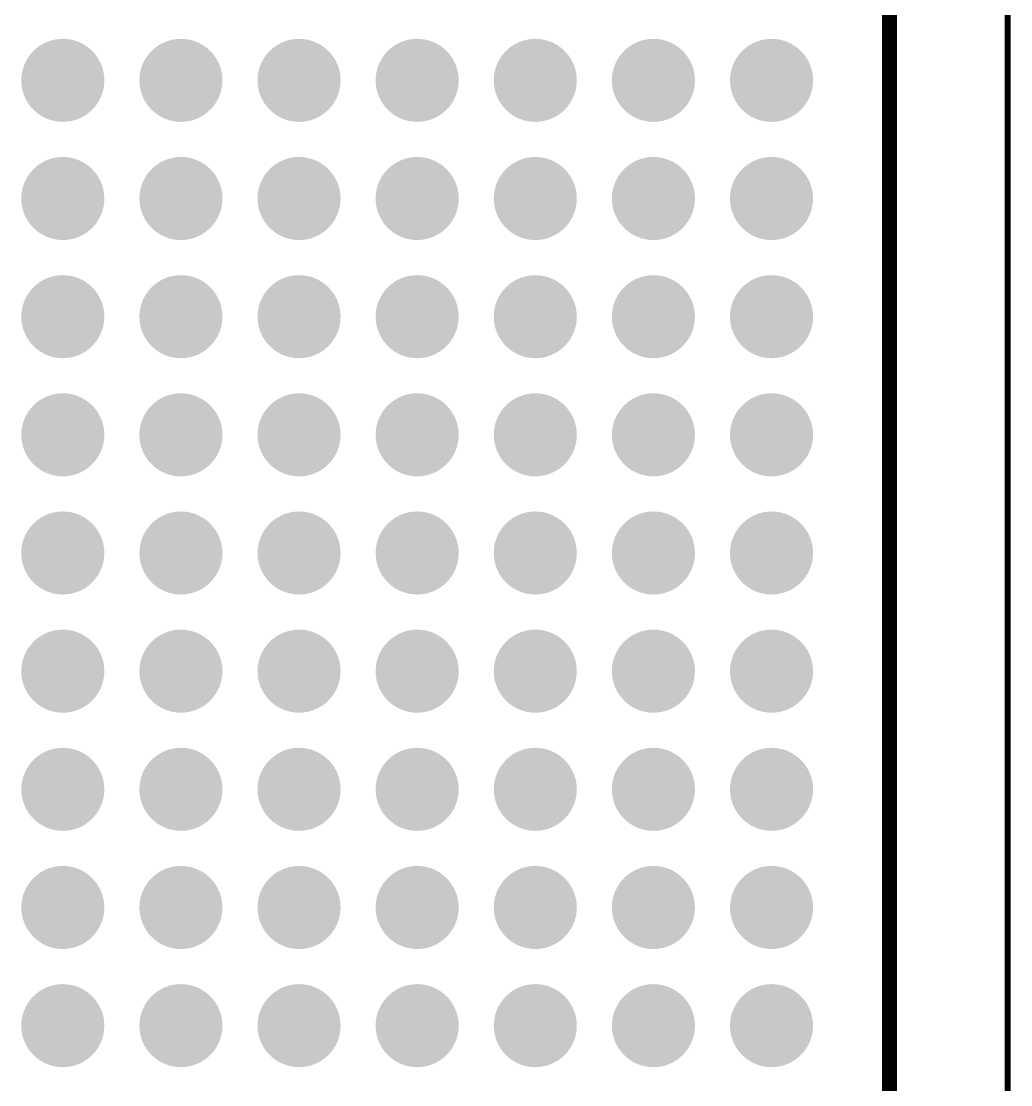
# Model space of a CAD drawing. Header units: inches. Extents: x -6.4 to 91.8, y -6.4 to 92.5.
# Drawn here: x 56.62 to 65, y 37.6 to 46.6 of the extents above; entities that cross this region are included whole.
import ezdxf

# ---------------------------------------------------------------- set-up
doc = ezdxf.new("R2010")
doc.units = ezdxf.units.IN
for name, color, linetype in [('Mechanical 13', 56, 'Continuous'), ('Mechanical 15', 56, 'Continuous'), ('TOP', 1, 'Continuous'), ('Top Paste', 8, 'Continuous'), ('Top Solder', 216, 'Continuous')]:
    doc.layers.add(name, color=color, linetype=linetype)

msp = doc.modelspace()

# ---------------------------------------------------------------- hatches: boundary and pattern name
at = {"layer": 'TOP'}
h = msp.add_hatch(color=1, dxfattribs=at)
edge = h.paths.add_edge_path()
edge.add_arc((56.972, 46.102), 0.25, 0, 360)
h = msp.add_hatch(color=1, dxfattribs=at)
edge = h.paths.add_edge_path()
edge.add_arc((57.972, 46.102), 0.25, 0, 360)
h = msp.add_hatch(color=1, dxfattribs=at)
edge = h.paths.add_edge_path()
edge.add_arc((58.972, 46.102), 0.25, 0, 360)
h = msp.add_hatch(color=1, dxfattribs=at)
edge = h.paths.add_edge_path()
edge.add_arc((59.972, 46.102), 0.25, 0, 360)
h = msp.add_hatch(color=1, dxfattribs=at)
edge = h.paths.add_edge_path()
edge.add_arc((60.972, 46.102), 0.25, 0, 360)
h = msp.add_hatch(color=1, dxfattribs=at)
edge = h.paths.add_edge_path()
edge.add_arc((61.972, 46.102), 0.25, 0, 360)
h = msp.add_hatch(color=1, dxfattribs=at)
edge = h.paths.add_edge_path()
edge.add_arc((62.972, 46.102), 0.25, 0, 360)
h = msp.add_hatch(color=1, dxfattribs=at)
edge = h.paths.add_edge_path()
edge.add_arc((56.972, 45.102), 0.25, 0, 360)
h = msp.add_hatch(color=1, dxfattribs=at)
edge = h.paths.add_edge_path()
edge.add_arc((57.972, 45.102), 0.25, 0, 360)
h = msp.add_hatch(color=1, dxfattribs=at)
edge = h.paths.add_edge_path()
edge.add_arc((58.972, 45.102), 0.25, 0, 360)
h = msp.add_hatch(color=1, dxfattribs=at)
edge = h.paths.add_edge_path()
edge.add_arc((59.972, 45.102), 0.25, 0, 360)
h = msp.add_hatch(color=1, dxfattribs=at)
edge = h.paths.add_edge_path()
edge.add_arc((60.972, 45.102), 0.25, 0, 360)
h = msp.add_hatch(color=1, dxfattribs=at)
edge = h.paths.add_edge_path()
edge.add_arc((61.972, 45.102), 0.25, 0, 360)
h = msp.add_hatch(color=1, dxfattribs=at)
edge = h.paths.add_edge_path()
edge.add_arc((62.972, 45.102), 0.25, 0, 360)
h = msp.add_hatch(color=1, dxfattribs=at)
edge = h.paths.add_edge_path()
edge.add_arc((56.972, 44.102), 0.25, 0, 360)
h = msp.add_hatch(color=1, dxfattribs=at)
edge = h.paths.add_edge_path()
edge.add_arc((57.972, 44.102), 0.25, 0, 360)
h = msp.add_hatch(color=1, dxfattribs=at)
edge = h.paths.add_edge_path()
edge.add_arc((58.972, 44.102), 0.25, 0, 360)
h = msp.add_hatch(color=1, dxfattribs=at)
edge = h.paths.add_edge_path()
edge.add_arc((59.972, 44.102), 0.25, 0, 360)
h = msp.add_hatch(color=1, dxfattribs=at)
edge = h.paths.add_edge_path()
edge.add_arc((60.972, 44.102), 0.25, 0, 360)
h = msp.add_hatch(color=1, dxfattribs=at)
edge = h.paths.add_edge_path()
edge.add_arc((61.972, 44.102), 0.25, 0, 360)
h = msp.add_hatch(color=1, dxfattribs=at)
edge = h.paths.add_edge_path()
edge.add_arc((62.972, 44.102), 0.25, 0, 360)
h = msp.add_hatch(color=1, dxfattribs=at)
edge = h.paths.add_edge_path()
edge.add_arc((56.972, 43.102), 0.25, 0, 360)
h = msp.add_hatch(color=1, dxfattribs=at)
edge = h.paths.add_edge_path()
edge.add_arc((57.972, 43.102), 0.25, 0, 360)
h = msp.add_hatch(color=1, dxfattribs=at)
edge = h.paths.add_edge_path()
edge.add_arc((58.972, 43.102), 0.25, 0, 360)
h = msp.add_hatch(color=1, dxfattribs=at)
edge = h.paths.add_edge_path()
edge.add_arc((59.972, 43.102), 0.25, 0, 360)
h = msp.add_hatch(color=1, dxfattribs=at)
edge = h.paths.add_edge_path()
edge.add_arc((60.972, 43.102), 0.25, 0, 360)
h = msp.add_hatch(color=1, dxfattribs=at)
edge = h.paths.add_edge_path()
edge.add_arc((61.972, 43.102), 0.25, 0, 360)
h = msp.add_hatch(color=1, dxfattribs=at)
edge = h.paths.add_edge_path()
edge.add_arc((62.972, 43.102), 0.25, 0, 360)
h = msp.add_hatch(color=1, dxfattribs=at)
edge = h.paths.add_edge_path()
edge.add_arc((56.972, 42.102), 0.25, 0, 360)
h = msp.add_hatch(color=1, dxfattribs=at)
edge = h.paths.add_edge_path()
edge.add_arc((57.972, 42.102), 0.25, 0, 360)
h = msp.add_hatch(color=1, dxfattribs=at)
edge = h.paths.add_edge_path()
edge.add_arc((58.972, 42.102), 0.25, 0, 360)
h = msp.add_hatch(color=1, dxfattribs=at)
edge = h.paths.add_edge_path()
edge.add_arc((59.972, 42.102), 0.25, 0, 360)
h = msp.add_hatch(color=1, dxfattribs=at)
edge = h.paths.add_edge_path()
edge.add_arc((60.972, 42.102), 0.25, 0, 360)
h = msp.add_hatch(color=1, dxfattribs=at)
edge = h.paths.add_edge_path()
edge.add_arc((61.972, 42.102), 0.25, 0, 360)
h = msp.add_hatch(color=1, dxfattribs=at)
edge = h.paths.add_edge_path()
edge.add_arc((62.972, 42.102), 0.25, 0, 360)
h = msp.add_hatch(color=1, dxfattribs=at)
edge = h.paths.add_edge_path()
edge.add_arc((56.972, 41.102), 0.25, 0, 360)
h = msp.add_hatch(color=1, dxfattribs=at)
edge = h.paths.add_edge_path()
edge.add_arc((57.972, 41.102), 0.25, 0, 360)
h = msp.add_hatch(color=1, dxfattribs=at)
edge = h.paths.add_edge_path()
edge.add_arc((58.972, 41.102), 0.25, 0, 360)
h = msp.add_hatch(color=1, dxfattribs=at)
edge = h.paths.add_edge_path()
edge.add_arc((59.972, 41.102), 0.25, 0, 360)
h = msp.add_hatch(color=1, dxfattribs=at)
edge = h.paths.add_edge_path()
edge.add_arc((60.972, 41.102), 0.25, 0, 360)
h = msp.add_hatch(color=1, dxfattribs=at)
edge = h.paths.add_edge_path()
edge.add_arc((61.972, 41.102), 0.25, 0, 360)
h = msp.add_hatch(color=1, dxfattribs=at)
edge = h.paths.add_edge_path()
edge.add_arc((62.972, 41.102), 0.25, 0, 360)
h = msp.add_hatch(color=1, dxfattribs=at)
edge = h.paths.add_edge_path()
edge.add_arc((56.972, 40.102), 0.25, 0, 360)
h = msp.add_hatch(color=1, dxfattribs=at)
edge = h.paths.add_edge_path()
edge.add_arc((57.972, 40.102), 0.25, 0, 360)
h = msp.add_hatch(color=1, dxfattribs=at)
edge = h.paths.add_edge_path()
edge.add_arc((58.972, 40.102), 0.25, 0, 360)
h = msp.add_hatch(color=1, dxfattribs=at)
edge = h.paths.add_edge_path()
edge.add_arc((59.972, 40.102), 0.25, 0, 360)
h = msp.add_hatch(color=1, dxfattribs=at)
edge = h.paths.add_edge_path()
edge.add_arc((60.972, 40.102), 0.25, 0, 360)
h = msp.add_hatch(color=1, dxfattribs=at)
edge = h.paths.add_edge_path()
edge.add_arc((61.972, 40.102), 0.25, 0, 360)
h = msp.add_hatch(color=1, dxfattribs=at)
edge = h.paths.add_edge_path()
edge.add_arc((62.972, 40.102), 0.25, 0, 360)
h = msp.add_hatch(color=1, dxfattribs=at)
edge = h.paths.add_edge_path()
edge.add_arc((56.972, 39.102), 0.25, 0, 360)
h = msp.add_hatch(color=1, dxfattribs=at)
edge = h.paths.add_edge_path()
edge.add_arc((57.972, 39.102), 0.25, 0, 360)
h = msp.add_hatch(color=1, dxfattribs=at)
edge = h.paths.add_edge_path()
edge.add_arc((58.972, 39.102), 0.25, 0, 360)
h = msp.add_hatch(color=1, dxfattribs=at)
edge = h.paths.add_edge_path()
edge.add_arc((59.972, 39.102), 0.25, 0, 360)
h = msp.add_hatch(color=1, dxfattribs=at)
edge = h.paths.add_edge_path()
edge.add_arc((60.972, 39.102), 0.25, 0, 360)
h = msp.add_hatch(color=1, dxfattribs=at)
edge = h.paths.add_edge_path()
edge.add_arc((61.972, 39.102), 0.25, 0, 360)
h = msp.add_hatch(color=1, dxfattribs=at)
edge = h.paths.add_edge_path()
edge.add_arc((62.972, 39.102), 0.25, 0, 360)
h = msp.add_hatch(color=1, dxfattribs=at)
edge = h.paths.add_edge_path()
edge.add_arc((56.972, 38.102), 0.25, 0, 360)
h = msp.add_hatch(color=1, dxfattribs=at)
edge = h.paths.add_edge_path()
edge.add_arc((57.972, 38.102), 0.25, 0, 360)
h = msp.add_hatch(color=1, dxfattribs=at)
edge = h.paths.add_edge_path()
edge.add_arc((58.972, 38.102), 0.25, 0, 360)
h = msp.add_hatch(color=1, dxfattribs=at)
edge = h.paths.add_edge_path()
edge.add_arc((59.972, 38.102), 0.25, 0, 360)
h = msp.add_hatch(color=1, dxfattribs=at)
edge = h.paths.add_edge_path()
edge.add_arc((60.972, 38.102), 0.25, 0, 360)
h = msp.add_hatch(color=1, dxfattribs=at)
edge = h.paths.add_edge_path()
edge.add_arc((61.972, 38.102), 0.25, 0, 360)
h = msp.add_hatch(color=1, dxfattribs=at)
edge = h.paths.add_edge_path()
edge.add_arc((62.972, 38.102), 0.25, 0, 360)
at = {"layer": 'Top Paste'}
h = msp.add_hatch(color=8, dxfattribs=at)
edge = h.paths.add_edge_path()
edge.add_arc((56.972, 46.102), 0.25, 0, 360)
h = msp.add_hatch(color=8, dxfattribs=at)
edge = h.paths.add_edge_path()
edge.add_arc((57.972, 46.102), 0.25, 0, 360)
h = msp.add_hatch(color=8, dxfattribs=at)
edge = h.paths.add_edge_path()
edge.add_arc((58.972, 46.102), 0.25, 0, 360)
h = msp.add_hatch(color=8, dxfattribs=at)
edge = h.paths.add_edge_path()
edge.add_arc((59.972, 46.102), 0.25, 0, 360)
h = msp.add_hatch(color=8, dxfattribs=at)
edge = h.paths.add_edge_path()
edge.add_arc((60.972, 46.102), 0.25, 0, 360)
h = msp.add_hatch(color=8, dxfattribs=at)
edge = h.paths.add_edge_path()
edge.add_arc((61.972, 46.102), 0.25, 0, 360)
h = msp.add_hatch(color=8, dxfattribs=at)
edge = h.paths.add_edge_path()
edge.add_arc((62.972, 46.102), 0.25, 0, 360)
h = msp.add_hatch(color=8, dxfattribs=at)
edge = h.paths.add_edge_path()
edge.add_arc((56.972, 45.102), 0.25, 0, 360)
h = msp.add_hatch(color=8, dxfattribs=at)
edge = h.paths.add_edge_path()
edge.add_arc((57.972, 45.102), 0.25, 0, 360)
h = msp.add_hatch(color=8, dxfattribs=at)
edge = h.paths.add_edge_path()
edge.add_arc((58.972, 45.102), 0.25, 0, 360)
h = msp.add_hatch(color=8, dxfattribs=at)
edge = h.paths.add_edge_path()
edge.add_arc((59.972, 45.102), 0.25, 0, 360)
h = msp.add_hatch(color=8, dxfattribs=at)
edge = h.paths.add_edge_path()
edge.add_arc((60.972, 45.102), 0.25, 0, 360)
h = msp.add_hatch(color=8, dxfattribs=at)
edge = h.paths.add_edge_path()
edge.add_arc((61.972, 45.102), 0.25, 0, 360)
h = msp.add_hatch(color=8, dxfattribs=at)
edge = h.paths.add_edge_path()
edge.add_arc((62.972, 45.102), 0.25, 0, 360)
h = msp.add_hatch(color=8, dxfattribs=at)
edge = h.paths.add_edge_path()
edge.add_arc((56.972, 44.102), 0.25, 0, 360)
h = msp.add_hatch(color=8, dxfattribs=at)
edge = h.paths.add_edge_path()
edge.add_arc((57.972, 44.102), 0.25, 0, 360)
h = msp.add_hatch(color=8, dxfattribs=at)
edge = h.paths.add_edge_path()
edge.add_arc((58.972, 44.102), 0.25, 0, 360)
h = msp.add_hatch(color=8, dxfattribs=at)
edge = h.paths.add_edge_path()
edge.add_arc((59.972, 44.102), 0.25, 0, 360)
h = msp.add_hatch(color=8, dxfattribs=at)
edge = h.paths.add_edge_path()
edge.add_arc((60.972, 44.102), 0.25, 0, 360)
h = msp.add_hatch(color=8, dxfattribs=at)
edge = h.paths.add_edge_path()
edge.add_arc((61.972, 44.102), 0.25, 0, 360)
h = msp.add_hatch(color=8, dxfattribs=at)
edge = h.paths.add_edge_path()
edge.add_arc((62.972, 44.102), 0.25, 0, 360)
h = msp.add_hatch(color=8, dxfattribs=at)
edge = h.paths.add_edge_path()
edge.add_arc((56.972, 43.102), 0.25, 0, 360)
h = msp.add_hatch(color=8, dxfattribs=at)
edge = h.paths.add_edge_path()
edge.add_arc((57.972, 43.102), 0.25, 0, 360)
h = msp.add_hatch(color=8, dxfattribs=at)
edge = h.paths.add_edge_path()
edge.add_arc((58.972, 43.102), 0.25, 0, 360)
h = msp.add_hatch(color=8, dxfattribs=at)
edge = h.paths.add_edge_path()
edge.add_arc((59.972, 43.102), 0.25, 0, 360)
h = msp.add_hatch(color=8, dxfattribs=at)
edge = h.paths.add_edge_path()
edge.add_arc((60.972, 43.102), 0.25, 0, 360)
h = msp.add_hatch(color=8, dxfattribs=at)
edge = h.paths.add_edge_path()
edge.add_arc((61.972, 43.102), 0.25, 0, 360)
h = msp.add_hatch(color=8, dxfattribs=at)
edge = h.paths.add_edge_path()
edge.add_arc((62.972, 43.102), 0.25, 0, 360)
h = msp.add_hatch(color=8, dxfattribs=at)
edge = h.paths.add_edge_path()
edge.add_arc((56.972, 42.102), 0.25, 0, 360)
h = msp.add_hatch(color=8, dxfattribs=at)
edge = h.paths.add_edge_path()
edge.add_arc((57.972, 42.102), 0.25, 0, 360)
h = msp.add_hatch(color=8, dxfattribs=at)
edge = h.paths.add_edge_path()
edge.add_arc((58.972, 42.102), 0.25, 0, 360)
h = msp.add_hatch(color=8, dxfattribs=at)
edge = h.paths.add_edge_path()
edge.add_arc((59.972, 42.102), 0.25, 0, 360)
h = msp.add_hatch(color=8, dxfattribs=at)
edge = h.paths.add_edge_path()
edge.add_arc((60.972, 42.102), 0.25, 0, 360)
h = msp.add_hatch(color=8, dxfattribs=at)
edge = h.paths.add_edge_path()
edge.add_arc((61.972, 42.102), 0.25, 0, 360)
h = msp.add_hatch(color=8, dxfattribs=at)
edge = h.paths.add_edge_path()
edge.add_arc((62.972, 42.102), 0.25, 0, 360)
h = msp.add_hatch(color=8, dxfattribs=at)
edge = h.paths.add_edge_path()
edge.add_arc((56.972, 41.102), 0.25, 0, 360)
h = msp.add_hatch(color=8, dxfattribs=at)
edge = h.paths.add_edge_path()
edge.add_arc((57.972, 41.102), 0.25, 0, 360)
h = msp.add_hatch(color=8, dxfattribs=at)
edge = h.paths.add_edge_path()
edge.add_arc((58.972, 41.102), 0.25, 0, 360)
h = msp.add_hatch(color=8, dxfattribs=at)
edge = h.paths.add_edge_path()
edge.add_arc((59.972, 41.102), 0.25, 0, 360)
h = msp.add_hatch(color=8, dxfattribs=at)
edge = h.paths.add_edge_path()
edge.add_arc((60.972, 41.102), 0.25, 0, 360)
h = msp.add_hatch(color=8, dxfattribs=at)
edge = h.paths.add_edge_path()
edge.add_arc((61.972, 41.102), 0.25, 0, 360)
h = msp.add_hatch(color=8, dxfattribs=at)
edge = h.paths.add_edge_path()
edge.add_arc((62.972, 41.102), 0.25, 0, 360)
h = msp.add_hatch(color=8, dxfattribs=at)
edge = h.paths.add_edge_path()
edge.add_arc((56.972, 40.102), 0.25, 0, 360)
h = msp.add_hatch(color=8, dxfattribs=at)
edge = h.paths.add_edge_path()
edge.add_arc((57.972, 40.102), 0.25, 0, 360)
h = msp.add_hatch(color=8, dxfattribs=at)
edge = h.paths.add_edge_path()
edge.add_arc((58.972, 40.102), 0.25, 0, 360)
h = msp.add_hatch(color=8, dxfattribs=at)
edge = h.paths.add_edge_path()
edge.add_arc((59.972, 40.102), 0.25, 0, 360)
h = msp.add_hatch(color=8, dxfattribs=at)
edge = h.paths.add_edge_path()
edge.add_arc((60.972, 40.102), 0.25, 0, 360)
h = msp.add_hatch(color=8, dxfattribs=at)
edge = h.paths.add_edge_path()
edge.add_arc((61.972, 40.102), 0.25, 0, 360)
h = msp.add_hatch(color=8, dxfattribs=at)
edge = h.paths.add_edge_path()
edge.add_arc((62.972, 40.102), 0.25, 0, 360)
h = msp.add_hatch(color=8, dxfattribs=at)
edge = h.paths.add_edge_path()
edge.add_arc((56.972, 39.102), 0.25, 0, 360)
h = msp.add_hatch(color=8, dxfattribs=at)
edge = h.paths.add_edge_path()
edge.add_arc((57.972, 39.102), 0.25, 0, 360)
h = msp.add_hatch(color=8, dxfattribs=at)
edge = h.paths.add_edge_path()
edge.add_arc((58.972, 39.102), 0.25, 0, 360)
h = msp.add_hatch(color=8, dxfattribs=at)
edge = h.paths.add_edge_path()
edge.add_arc((59.972, 39.102), 0.25, 0, 360)
h = msp.add_hatch(color=8, dxfattribs=at)
edge = h.paths.add_edge_path()
edge.add_arc((60.972, 39.102), 0.25, 0, 360)
h = msp.add_hatch(color=8, dxfattribs=at)
edge = h.paths.add_edge_path()
edge.add_arc((61.972, 39.102), 0.25, 0, 360)
h = msp.add_hatch(color=8, dxfattribs=at)
edge = h.paths.add_edge_path()
edge.add_arc((62.972, 39.102), 0.25, 0, 360)
h = msp.add_hatch(color=8, dxfattribs=at)
edge = h.paths.add_edge_path()
edge.add_arc((56.972, 38.102), 0.25, 0, 360)
h = msp.add_hatch(color=8, dxfattribs=at)
edge = h.paths.add_edge_path()
edge.add_arc((57.972, 38.102), 0.25, 0, 360)
h = msp.add_hatch(color=8, dxfattribs=at)
edge = h.paths.add_edge_path()
edge.add_arc((58.972, 38.102), 0.25, 0, 360)
h = msp.add_hatch(color=8, dxfattribs=at)
edge = h.paths.add_edge_path()
edge.add_arc((59.972, 38.102), 0.25, 0, 360)
h = msp.add_hatch(color=8, dxfattribs=at)
edge = h.paths.add_edge_path()
edge.add_arc((60.972, 38.102), 0.25, 0, 360)
h = msp.add_hatch(color=8, dxfattribs=at)
edge = h.paths.add_edge_path()
edge.add_arc((61.972, 38.102), 0.25, 0, 360)
h = msp.add_hatch(color=8, dxfattribs=at)
edge = h.paths.add_edge_path()
edge.add_arc((62.972, 38.102), 0.25, 0, 360)
at = {"layer": 'Top Solder'}
h = msp.add_hatch(color=216, dxfattribs=at)
edge = h.paths.add_edge_path()
edge.add_arc((56.972, 46.102), 0.3516, 0, 360)
h = msp.add_hatch(color=216, dxfattribs=at)
edge = h.paths.add_edge_path()
edge.add_arc((57.972, 46.102), 0.3516, 0, 360)
h = msp.add_hatch(color=216, dxfattribs=at)
edge = h.paths.add_edge_path()
edge.add_arc((58.972, 46.102), 0.3516, 0, 360)
h = msp.add_hatch(color=216, dxfattribs=at)
edge = h.paths.add_edge_path()
edge.add_arc((59.972, 46.102), 0.3516, 0, 360)
h = msp.add_hatch(color=216, dxfattribs=at)
edge = h.paths.add_edge_path()
edge.add_arc((60.972, 46.102), 0.3516, 0, 360)
h = msp.add_hatch(color=216, dxfattribs=at)
edge = h.paths.add_edge_path()
edge.add_arc((61.972, 46.102), 0.3516, 0, 360)
h = msp.add_hatch(color=216, dxfattribs=at)
edge = h.paths.add_edge_path()
edge.add_arc((62.972, 46.102), 0.3516, 0, 360)
h = msp.add_hatch(color=216, dxfattribs=at)
edge = h.paths.add_edge_path()
edge.add_arc((56.972, 45.102), 0.3516, 0, 360)
h = msp.add_hatch(color=216, dxfattribs=at)
edge = h.paths.add_edge_path()
edge.add_arc((57.972, 45.102), 0.3516, 0, 360)
h = msp.add_hatch(color=216, dxfattribs=at)
edge = h.paths.add_edge_path()
edge.add_arc((58.972, 45.102), 0.3516, 0, 360)
h = msp.add_hatch(color=216, dxfattribs=at)
edge = h.paths.add_edge_path()
edge.add_arc((59.972, 45.102), 0.3516, 0, 360)
h = msp.add_hatch(color=216, dxfattribs=at)
edge = h.paths.add_edge_path()
edge.add_arc((60.972, 45.102), 0.3516, 0, 360)
h = msp.add_hatch(color=216, dxfattribs=at)
edge = h.paths.add_edge_path()
edge.add_arc((61.972, 45.102), 0.3516, 0, 360)
h = msp.add_hatch(color=216, dxfattribs=at)
edge = h.paths.add_edge_path()
edge.add_arc((62.972, 45.102), 0.3516, 0, 360)
h = msp.add_hatch(color=216, dxfattribs=at)
edge = h.paths.add_edge_path()
edge.add_arc((56.972, 44.102), 0.3516, 0, 360)
h = msp.add_hatch(color=216, dxfattribs=at)
edge = h.paths.add_edge_path()
edge.add_arc((57.972, 44.102), 0.3516, 0, 360)
h = msp.add_hatch(color=216, dxfattribs=at)
edge = h.paths.add_edge_path()
edge.add_arc((58.972, 44.102), 0.3516, 0, 360)
h = msp.add_hatch(color=216, dxfattribs=at)
edge = h.paths.add_edge_path()
edge.add_arc((59.972, 44.102), 0.3516, 0, 360)
h = msp.add_hatch(color=216, dxfattribs=at)
edge = h.paths.add_edge_path()
edge.add_arc((60.972, 44.102), 0.3516, 0, 360)
h = msp.add_hatch(color=216, dxfattribs=at)
edge = h.paths.add_edge_path()
edge.add_arc((61.972, 44.102), 0.3516, 0, 360)
h = msp.add_hatch(color=216, dxfattribs=at)
edge = h.paths.add_edge_path()
edge.add_arc((62.972, 44.102), 0.3516, 0, 360)
h = msp.add_hatch(color=216, dxfattribs=at)
edge = h.paths.add_edge_path()
edge.add_arc((56.972, 43.102), 0.3516, 0, 360)
h = msp.add_hatch(color=216, dxfattribs=at)
edge = h.paths.add_edge_path()
edge.add_arc((57.972, 43.102), 0.3516, 0, 360)
h = msp.add_hatch(color=216, dxfattribs=at)
edge = h.paths.add_edge_path()
edge.add_arc((58.972, 43.102), 0.3516, 0, 360)
h = msp.add_hatch(color=216, dxfattribs=at)
edge = h.paths.add_edge_path()
edge.add_arc((59.972, 43.102), 0.3516, 0, 360)
h = msp.add_hatch(color=216, dxfattribs=at)
edge = h.paths.add_edge_path()
edge.add_arc((60.972, 43.102), 0.3516, 0, 360)
h = msp.add_hatch(color=216, dxfattribs=at)
edge = h.paths.add_edge_path()
edge.add_arc((61.972, 43.102), 0.3516, 0, 360)
h = msp.add_hatch(color=216, dxfattribs=at)
edge = h.paths.add_edge_path()
edge.add_arc((62.972, 43.102), 0.3516, 0, 360)
h = msp.add_hatch(color=216, dxfattribs=at)
edge = h.paths.add_edge_path()
edge.add_arc((56.972, 42.102), 0.3516, 0, 360)
h = msp.add_hatch(color=216, dxfattribs=at)
edge = h.paths.add_edge_path()
edge.add_arc((57.972, 42.102), 0.3516, 0, 360)
h = msp.add_hatch(color=216, dxfattribs=at)
edge = h.paths.add_edge_path()
edge.add_arc((58.972, 42.102), 0.3516, 0, 360)
h = msp.add_hatch(color=216, dxfattribs=at)
edge = h.paths.add_edge_path()
edge.add_arc((59.972, 42.102), 0.3516, 0, 360)
h = msp.add_hatch(color=216, dxfattribs=at)
edge = h.paths.add_edge_path()
edge.add_arc((60.972, 42.102), 0.3516, 0, 360)
h = msp.add_hatch(color=216, dxfattribs=at)
edge = h.paths.add_edge_path()
edge.add_arc((61.972, 42.102), 0.3516, 0, 360)
h = msp.add_hatch(color=216, dxfattribs=at)
edge = h.paths.add_edge_path()
edge.add_arc((62.972, 42.102), 0.3516, 0, 360)
h = msp.add_hatch(color=216, dxfattribs=at)
edge = h.paths.add_edge_path()
edge.add_arc((56.972, 41.102), 0.3516, 0, 360)
h = msp.add_hatch(color=216, dxfattribs=at)
edge = h.paths.add_edge_path()
edge.add_arc((57.972, 41.102), 0.3516, 0, 360)
h = msp.add_hatch(color=216, dxfattribs=at)
edge = h.paths.add_edge_path()
edge.add_arc((58.972, 41.102), 0.3516, 0, 360)
h = msp.add_hatch(color=216, dxfattribs=at)
edge = h.paths.add_edge_path()
edge.add_arc((59.972, 41.102), 0.3516, 0, 360)
h = msp.add_hatch(color=216, dxfattribs=at)
edge = h.paths.add_edge_path()
edge.add_arc((60.972, 41.102), 0.3516, 0, 360)
h = msp.add_hatch(color=216, dxfattribs=at)
edge = h.paths.add_edge_path()
edge.add_arc((61.972, 41.102), 0.3516, 0, 360)
h = msp.add_hatch(color=216, dxfattribs=at)
edge = h.paths.add_edge_path()
edge.add_arc((62.972, 41.102), 0.3516, 0, 360)
h = msp.add_hatch(color=216, dxfattribs=at)
edge = h.paths.add_edge_path()
edge.add_arc((56.972, 40.102), 0.3516, 0, 360)
h = msp.add_hatch(color=216, dxfattribs=at)
edge = h.paths.add_edge_path()
edge.add_arc((57.972, 40.102), 0.3516, 0, 360)
h = msp.add_hatch(color=216, dxfattribs=at)
edge = h.paths.add_edge_path()
edge.add_arc((58.972, 40.102), 0.3516, 0, 360)
h = msp.add_hatch(color=216, dxfattribs=at)
edge = h.paths.add_edge_path()
edge.add_arc((59.972, 40.102), 0.3516, 0, 360)
h = msp.add_hatch(color=216, dxfattribs=at)
edge = h.paths.add_edge_path()
edge.add_arc((60.972, 40.102), 0.3516, 0, 360)
h = msp.add_hatch(color=216, dxfattribs=at)
edge = h.paths.add_edge_path()
edge.add_arc((61.972, 40.102), 0.3516, 0, 360)
h = msp.add_hatch(color=216, dxfattribs=at)
edge = h.paths.add_edge_path()
edge.add_arc((62.972, 40.102), 0.3516, 0, 360)
h = msp.add_hatch(color=216, dxfattribs=at)
edge = h.paths.add_edge_path()
edge.add_arc((56.972, 39.102), 0.3516, 0, 360)
h = msp.add_hatch(color=216, dxfattribs=at)
edge = h.paths.add_edge_path()
edge.add_arc((57.972, 39.102), 0.3516, 0, 360)
h = msp.add_hatch(color=216, dxfattribs=at)
edge = h.paths.add_edge_path()
edge.add_arc((58.972, 39.102), 0.3516, 0, 360)
h = msp.add_hatch(color=216, dxfattribs=at)
edge = h.paths.add_edge_path()
edge.add_arc((59.972, 39.102), 0.3516, 0, 360)
h = msp.add_hatch(color=216, dxfattribs=at)
edge = h.paths.add_edge_path()
edge.add_arc((60.972, 39.102), 0.3516, 0, 360)
h = msp.add_hatch(color=216, dxfattribs=at)
edge = h.paths.add_edge_path()
edge.add_arc((61.972, 39.102), 0.3516, 0, 360)
h = msp.add_hatch(color=216, dxfattribs=at)
edge = h.paths.add_edge_path()
edge.add_arc((62.972, 39.102), 0.3516, 0, 360)
h = msp.add_hatch(color=216, dxfattribs=at)
edge = h.paths.add_edge_path()
edge.add_arc((56.972, 38.102), 0.3516, 0, 360)
h = msp.add_hatch(color=216, dxfattribs=at)
edge = h.paths.add_edge_path()
edge.add_arc((57.972, 38.102), 0.3516, 0, 360)
h = msp.add_hatch(color=216, dxfattribs=at)
edge = h.paths.add_edge_path()
edge.add_arc((58.972, 38.102), 0.3516, 0, 360)
h = msp.add_hatch(color=216, dxfattribs=at)
edge = h.paths.add_edge_path()
edge.add_arc((59.972, 38.102), 0.3516, 0, 360)
h = msp.add_hatch(color=216, dxfattribs=at)
edge = h.paths.add_edge_path()
edge.add_arc((60.972, 38.102), 0.3516, 0, 360)
h = msp.add_hatch(color=216, dxfattribs=at)
edge = h.paths.add_edge_path()
edge.add_arc((61.972, 38.102), 0.3516, 0, 360)
h = msp.add_hatch(color=216, dxfattribs=at)
edge = h.paths.add_edge_path()
edge.add_arc((62.972, 38.102), 0.3516, 0, 360)

# ---------------------------------------------------------------- linework, layer by layer
at = {"layer": 'Mechanical 13'}
msp.add_lwpolyline([(63.972, 20.102, 0.127, 0.127, 0), (63.972, 55.102, 0.127, 0.127, 0)], format="xyseb", dxfattribs=at)
at = {"layer": 'Mechanical 15'}
msp.add_lwpolyline([(64.972, 19.102, 0.05, 0.05, 0), (64.972, 56.102, 0.05, 0.05, 0)], format="xyseb", dxfattribs=at)

doc.saveas('drawing.dxf')
